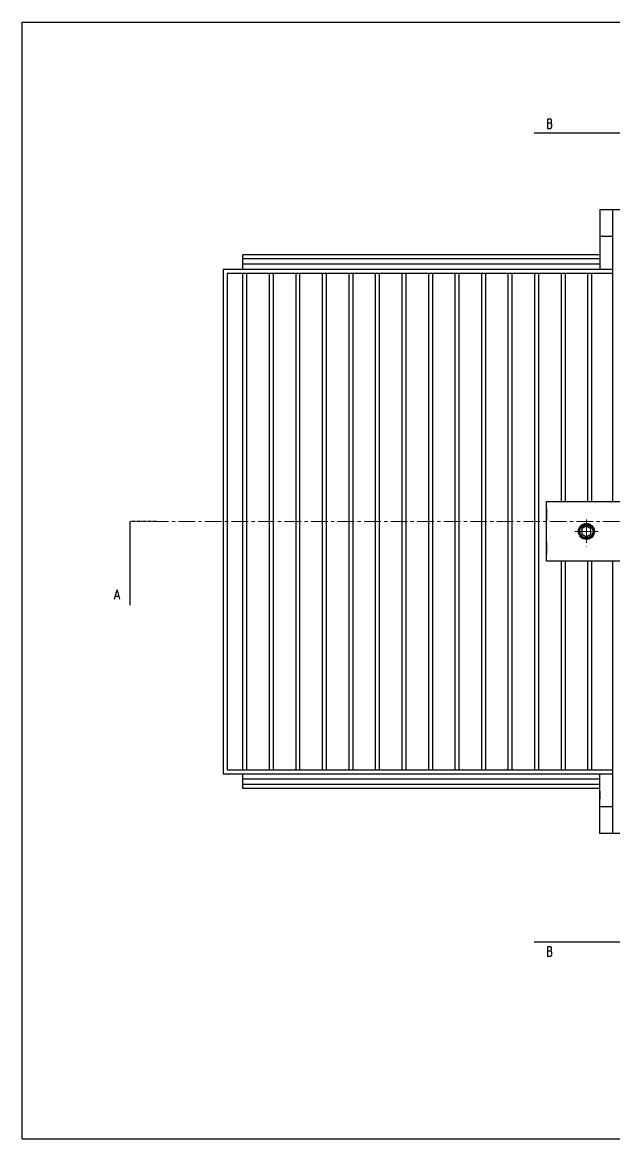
# Model space of a CAD drawing. Header units: inches. Extents: x -8900 to -5053, y -1814 to -15.
# Drawn here: x -8899 to -8454, y -1814 to -973 of the extents above; entities that cross this region are included whole.
import ezdxf

# ---------------------------------------------------------------- set-up
doc = ezdxf.new("R2010")
doc.units = ezdxf.units.IN
doc.header["$LTSCALE"] = 2
doc.header["$MEASUREMENT"] = 0
doc.linetypes.add('CENTER', pattern=[2, 1.25, -0.25, 0.25, -0.25])
doc.linetypes.add('HIDDEN', pattern=[0.375, 0.25, -0.125])
doc.layers.add('02___PRT_ALL_AXES', color=7, linetype='Continuous')
doc.layers.add('DEFAULT_1', color=7, linetype='CENTER')
doc.layers.add('duong tam', color=1, linetype='CENTER', lineweight=20)
doc.styles.get("Standard").update_dxf_attribs({"font": 'arial.ttf', "height": 2.5})
doc.dimstyles.get("Standard").update_dxf_attribs({"dimtxt": 0.18, "dimasz": 0.18, "dimexe": 0.18, "dimexo": 0.0625, "dimgap": 0.09, "dimtad": 0, "dimtih": 1, "dimtoh": 1, "dimdec": 4, "dimzin": 0, "dimdsep": 46, "dimtxsty": 'Standard', "dimcen": 0.09, "dimadec": 0, "dimazin": 0, "dimtfac": 1, "dimtdec": 4, "dimtofl": 0, "dimtmove": 0, "dimatfit": 3, "dimfxl": 1, "dimtolj": 1, "dimtzin": 0, "dimarcsym": 0})

msp = doc.modelspace()

# ---------------------------------------------------------------- linework, layer by layer
at = {"color": 7, "linetype": 'Continuous'}
for p, q in [((-8899.49, -1814.13), (-8899.49, -973.13)), ((-8899.49, -973.13), (-7710.49, -973.13)), ((-8503.64, -1048.93), (-8501.04, -1048.93)), ((-8829.15, -1405.4), (-8826.92, -1405.4)), ((-8503.64, -1672.53), (-8501.04, -1672.53)), ((-8899.49, -1814.13), (-7710.49, -1814.13))]:
    msp.add_line(p, q, dxfattribs=at)
at = {"color": 7, "linetype": 'Continuous', "lineweight": 30}
for p, q in [((-8464.31, -1114.25), (-8464.31, -1159.25)), ((-8464.31, -1114.25), (-8404.31, -1114.25)), ((-8454.31, -1334.14), (-8454.31, -1114.25)), ((-8464.31, -1134.25), (-8454.31, -1134.25)), ((-8733.19, -1159.25), (-8733.19, -1148.25)), ((-8464.31, -1148.25), (-8733.19, -1148.25)), ((-8464.31, -1151.25), (-8733.19, -1151.25)), ((-8748.19, -1159.25), (-8748.19, -1539.25)), ((-8454.31, -1159.25), (-8748.19, -1159.25)), ((-8464.31, -1155.25), (-8733.19, -1155.25)), ((-8745.19, -1162.25), (-8745.19, -1536.25)), ((-8454.31, -1162.25), (-8745.19, -1162.25)), ((-8733.19, -1536.25), (-8733.19, -1162.25)), ((-8730.19, -1536.25), (-8730.19, -1162.25)), ((-8713.19, -1536.25), (-8713.19, -1162.25)), ((-8710.19, -1536.25), (-8710.19, -1162.25)), ((-8693.19, -1536.25), (-8693.19, -1162.25)), ((-8690.19, -1536.25), (-8690.19, -1162.25)), ((-8673.19, -1536.25), (-8673.19, -1162.25)), ((-8670.19, -1536.25), (-8670.19, -1162.25)), ((-8653.19, -1536.25), (-8653.19, -1162.25)), ((-8650.19, -1536.25), (-8650.19, -1162.25)), ((-8633.19, -1536.25), (-8633.19, -1162.25)), ((-8630.19, -1536.25), (-8630.19, -1162.25)), ((-8613.19, -1536.25), (-8613.19, -1162.25)), ((-8610.19, -1536.25), (-8610.19, -1162.25)), ((-8593.19, -1536.25), (-8593.19, -1162.25)), ((-8590.19, -1536.25), (-8590.19, -1162.25)), ((-8573.19, -1536.25), (-8573.19, -1162.25)), ((-8570.19, -1536.25), (-8570.19, -1162.25)), ((-8553.19, -1536.25), (-8553.19, -1162.25)), ((-8550.19, -1536.25), (-8550.19, -1162.25)), ((-8533.19, -1536.25), (-8533.19, -1162.25)), ((-8530.19, -1536.25), (-8530.19, -1162.25)), ((-8513.19, -1536.25), (-8513.19, -1162.25)), ((-8510.19, -1536.25), (-8510.19, -1162.25)), ((-8493.19, -1334.14), (-8493.19, -1162.25)), ((-8490.19, -1334.14), (-8490.19, -1162.25)), ((-8473.19, -1334.14), (-8473.19, -1162.25)), ((-8470.19, -1334.14), (-8470.19, -1162.25)), ((-8504.31, -1379.14), (-8504.31, -1334.14)), ((-8504.31, -1334.14), (-8374.31, -1334.14)), ((-8374.31, -1379.14), (-8504.31, -1379.14)), ((-8493.19, -1536.25), (-8493.19, -1379.14)), ((-8490.19, -1536.25), (-8490.19, -1379.14)), ((-8473.19, -1536.25), (-8473.19, -1379.14)), ((-8470.19, -1536.25), (-8470.19, -1379.14)), ((-8454.31, -1584.25), (-8454.31, -1379.14)), ((-8745.19, -1536.25), (-8454.31, -1536.25)), ((-8748.19, -1539.25), (-8454.31, -1539.25)), ((-8733.19, -1550.25), (-8733.19, -1539.25)), ((-8464.31, -1543.25), (-8733.19, -1543.25)), ((-8464.31, -1547.25), (-8733.19, -1547.25)), ((-8464.31, -1584.25), (-8464.31, -1539.25)), ((-8464.31, -1550.25), (-8733.19, -1550.25)), ((-8454.31, -1564.25), (-8464.31, -1564.25)), ((-8404.31, -1584.25), (-8464.31, -1584.25))]:
    msp.add_line(p, q, dxfattribs=at)
at = {"color": 7, "linetype": 'Continuous'}
for points in [[(-8503.64, -1046.02), (-8503.64, -1053.02), (-8501.04, -1053.02), (-8500.67, -1052.43), (-8500.3, -1051.85), (-8500.3, -1050.1), (-8500.67, -1049.52), (-8501.04, -1048.93), (-8500.67, -1048.35), (-8500.67, -1046.6), (-8501.04, -1046.02), (-8503.64, -1046.02)], [(-8829.9, -1407.73), (-8828.04, -1400.73), (-8826.18, -1407.73)], [(-8503.64, -1669.62), (-8503.64, -1676.62), (-8501.04, -1676.62), (-8500.67, -1676.03), (-8500.3, -1675.45), (-8500.3, -1673.7), (-8500.67, -1673.12), (-8501.04, -1672.53), (-8500.67, -1671.95), (-8500.67, -1670.2), (-8501.04, -1669.62), (-8503.64, -1669.62)]]:
    msp.add_lwpolyline(points, dxfattribs=at)
at = {"color": 7, "linetype": 'Continuous', "lineweight": 30}
for centre, radius in [((-8474.31, -1356.64), 6), ((-8474.38, -1356.63), 5.67), ((-8474.38, -1356.63), 4.93)]:
    msp.add_circle(centre, radius, dxfattribs=at)
for points, weights in [([(-8476.11, -1353.64), (-8476.91, -1354.1), (-8477.83, -1354.64)], [1, 1.04314139574, 1.01001874936]), ([(-8474.38, -1352.65), (-8475.31, -1353.18), (-8476.11, -1353.64)], [1.01001874936, 1.04314139574, 1]), ([(-8472.65, -1353.64), (-8473.46, -1353.18), (-8474.38, -1352.65)], [1, 1.04314139574, 1.01001874936]), ([(-8470.93, -1354.64), (-8471.85, -1354.1), (-8472.65, -1353.64)], [1.01001874936, 1.04314139574, 1]), ([(-8477.83, -1354.64), (-8477.83, -1355.71), (-8477.83, -1356.63)], [1.01001874936, 1.04314139574, 1]), ([(-8477.83, -1356.63), (-8477.83, -1357.56), (-8477.83, -1358.63)], [1, 1.04314139574, 1.01001874936]), ([(-8477.83, -1358.63), (-8476.91, -1359.16), (-8476.11, -1359.62)], [1.01001874936, 1.04314139574, 1]), ([(-8476.11, -1359.62), (-8475.31, -1360.09), (-8474.38, -1360.62)], [1, 1.04314139574, 1.01001874936]), ([(-8474.38, -1360.62), (-8473.46, -1360.09), (-8472.65, -1359.62)], [1.01001874936, 1.04314139574, 1]), ([(-8472.65, -1359.62), (-8471.85, -1359.16), (-8470.93, -1358.63)], [1, 1.04314139574, 1.01001874936]), ([(-8470.93, -1356.63), (-8470.93, -1355.71), (-8470.93, -1354.64)], [1, 1.04314139574, 1.01001874936]), ([(-8470.93, -1358.63), (-8470.93, -1357.56), (-8470.93, -1356.63)], [1.01001874936, 1.04314139574, 1])]:
    msp.add_rational_spline(points, weights, degree=2, dxfattribs=at)
at = {"layer": '02___PRT_ALL_AXES', "color": 8, "linetype": 'HIDDEN'}
for p, q in [((-8504.31, -1339.74), (-8504.31, -1348.54)), ((-8504.31, -1364.74), (-8504.31, -1373.54)), ((-8454.31, -1560.25), (-8454.31, -1540.25)), ((-8464.31, -1552.25), (-8464.31, -1558.25))]:
    msp.add_line(p, q, dxfattribs=at)
at = {"layer": 'DEFAULT_1', "color": 7, "linetype": 'CENTER'}
msp.add_line((-8798.48, -1349.25), (-8818.48, -1349.25), dxfattribs=at)
at = {"layer": 'duong tam', "ltscale": 5}
for p, q in [((-8449.31, -1349.25), (-8798.48, -1349.25)), ((-8474.31, -1347.69), (-8474.31, -1368.08)), ((-8483.02, -1356.64), (-8464.83, -1356.63))]:
    msp.add_line(p, q, dxfattribs=at)

# ---------------------------------------------------------------- leaders
at = {"color": 7, "linetype": 'Continuous'}
for points in [[(-8434.31, -1056.52), (-8513.68, -1056.52)], [(-8818.48, -1349.25), (-8818.48, -1412.12)], [(-8434.31, -1666.12), (-8513.68, -1666.12)]]:
    msp.add_leader(points, dimstyle='Standard', override={"dimtad": 0}, dxfattribs=at)

doc.saveas('drawing.dxf')
